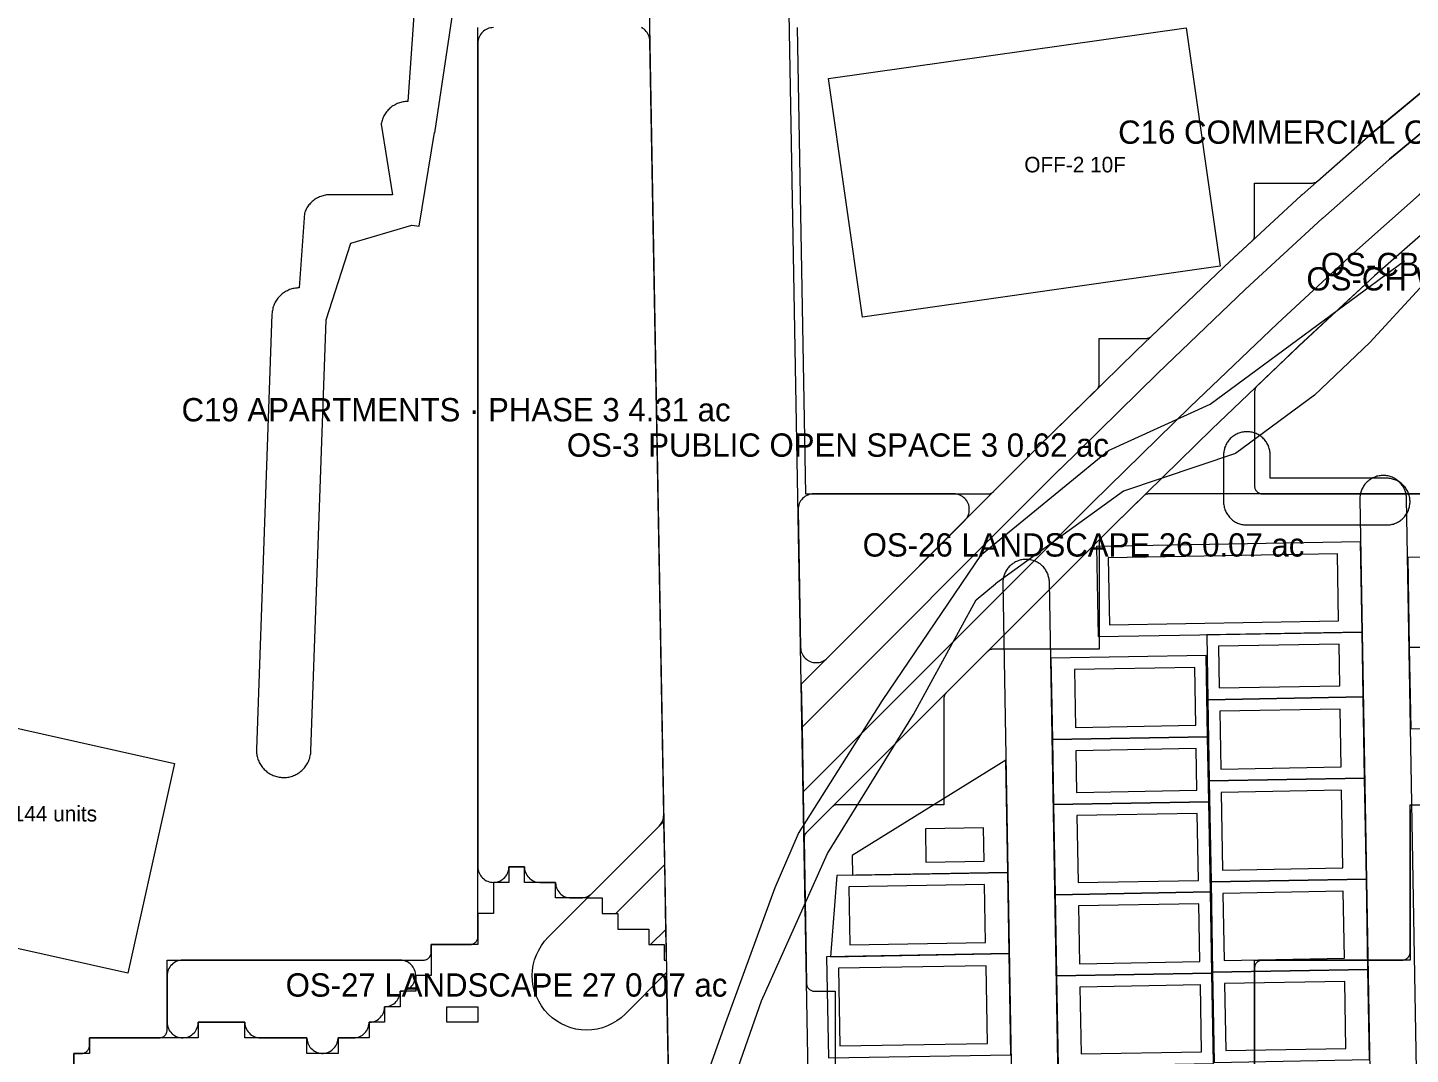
# Model space of a CAD drawing. Extents: x 32 to 940, y -21 to 684.
# Drawn here: x 202 to 380, y 277.9 to 410 of the extents above; entities that cross this region are included whole.
import ezdxf

# ---------------------------------------------------------------- set-up
doc = ezdxf.new("R2010")
doc.units = 0
for name, color, linetype, lineweight in [('BUILDING-APARTMENTS', 1, 'Continuous', 0), ('BUILDING-OFFICE', 6, 'Continuous', 0), ('GREEN-LANDSCAPE', 3, 'Continuous', 0), ('GREEN-RC', 3, 'Continuous', 0), ('PLOT', 4, 'Continuous', 0), ('ROAD-EXISTING', 2, 'Continuous', 0), ('ROAD-PRIMARY', 1, 'Continuous', 0), ('ROAD-SECONDARY', 1, 'Continuous', 0), ('ROAD-TERTIARY', 7, 'Continuous', 0), ('TEXT-PLOT', 7, 'Continuous', 0), ('TEXT-ZONE', 7, 'Continuous', 0), ('VILLA-HOUSE', 7, 'Continuous', 0), ('WATER', 5, 'Continuous', 0), ('ZONE-APARTMENTS', 1, 'Continuous', 0), ('ZONE-CLUBHOUSE', 4, 'Continuous', 0), ('ZONE-OFFICE', 6, 'Continuous', 0), ('ZONE-VILLAS', 2, 'Continuous', 0)]:
    doc.layers.add(name, color=color, linetype=linetype, lineweight=lineweight)

msp = doc.modelspace()

# ---------------------------------------------------------------- linework, layer by layer
at = {"layer": 'BUILDING-APARTMENTS'}
msp.add_lwpolyline([(214.92, 288.3), (160.88, 300.36), (166.91, 327.38), (220.95, 315.32)], close=True, dxfattribs=at)
at = {"layer": 'BUILDING-OFFICE'}
msp.add_lwpolyline([(355.55, 379.29), (309.5, 372.76), (305.14, 403.46), (351.2, 409.99)], close=True, dxfattribs=at)
at = {"layer": 'GREEN-LANDSCAPE'}
msp.add_lwpolyline([(381.92, 402.03), (374.8, 396.15), (374.62, 396), (366.12, 388.5), (366, 388.39), (356.12, 379.27), (356.04, 379.19), (344.79, 368.44), (344.72, 368.37), (332.1, 356), (332.05, 355.95), (301.63, 325.53), (301.73, 319.97), (334.88, 353.12), (334.9, 353.14), (347.52, 365.52), (347.55, 365.54), (358.8, 376.29), (358.84, 376.33), (368.71, 385.45), (368.77, 385.5), (377.27, 393), (377.34, 393.06), (384.47, 398.94)], dxfattribs=at)
for points in [[(301.88, 311.64), (301.98, 306.08), (341.92, 346.03), (354.49, 358.34), (365.67, 369.02), (375.44, 378.05), (383.79, 385.42), (390.69, 391.11), (396.02, 395.05), (398.89, 396.77), (396.53, 400.02), (393.79, 398.38), (388.22, 394.26), (381.2, 388.47), (372.76, 381.02), (362.93, 371.94), (351.71, 361.22), (339.11, 348.87)], [(301.23, 347.96), (301.55, 330.24), (301.56, 330.05), (301.59, 329.85), (301.64, 329.66), (301.71, 329.48), (301.8, 329.31), (301.9, 329.14), (302.02, 328.99), (302.15, 328.84), (302.3, 328.72), (302.45, 328.6), (302.62, 328.5), (302.8, 328.42), (302.98, 328.36), (303.17, 328.31), (303.36, 328.28), (303.56, 328.28), (303.75, 328.29), (303.95, 328.32), (304.14, 328.36), (304.32, 328.43), (304.49, 328.51), (304.66, 328.61), (304.82, 328.73), (304.96, 328.86), (322.69, 346.59), (322.82, 346.73), (322.94, 346.89), (323.04, 347.06), (323.12, 347.23), (323.19, 347.42), (323.23, 347.61), (323.26, 347.8), (323.27, 348), (323.26, 348.2), (323.23, 348.39), (323.19, 348.58), (323.12, 348.77), (323.04, 348.94), (322.94, 349.11), (322.82, 349.27), (322.69, 349.41), (322.54, 349.55), (322.38, 349.66), (322.21, 349.76), (322.04, 349.85), (321.85, 349.91), (321.66, 349.96), (321.47, 349.99), (321.27, 350), (303.23, 350), (303.03, 349.99), (302.83, 349.96), (302.64, 349.91), (302.46, 349.84), (302.28, 349.76), (302.11, 349.66), (301.95, 349.54), (301.8, 349.4), (301.67, 349.25), (301.55, 349.09), (301.45, 348.92), (301.37, 348.74), (301.31, 348.55), (301.26, 348.36), (301.24, 348.16)], [(274.1, 298), (276, 298), (276, 296), (277.76, 296), (284.05, 302.29), (283.95, 307.85)], [(282.24, 292), (284, 292), (284, 290), (284.27, 290), (284.2, 293.95)], [(220, 282), (220.01, 281.8), (220.04, 281.6), (220.09, 281.41), (220.16, 281.22), (220.24, 281.04), (220.35, 280.87), (220.47, 280.71), (220.6, 280.57), (220.75, 280.44), (220.92, 280.32), (221.09, 280.22), (221.27, 280.14), (221.46, 280.07), (221.65, 280.03), (221.85, 280.01), (222.05, 280), (222.25, 280.02), (222.45, 280.05), (222.64, 280.1), (222.82, 280.18), (223, 280.27), (223.17, 280.38), (223.32, 280.5), (223.47, 280.64), (223.6, 280.79), (223.71, 280.96), (223.8, 281.13), (223.88, 281.32), (223.94, 281.51), (223.98, 281.7), (224, 281.9), (224, 282), (224.05, 282), (229.95, 282), (230, 282), (230, 281.9), (230.02, 281.7), (230.06, 281.5), (230.12, 281.31), (230.2, 281.12), (230.3, 280.94), (230.42, 280.78), (230.55, 280.62), (230.7, 280.48), (230.86, 280.36), (231.03, 280.25), (231.21, 280.16), (231.4, 280.09), (231.6, 280.04), (231.8, 280.01), (232, 280), (237.95, 280), (238, 280), (238, 279.9), (238.02, 279.71), (238.06, 279.51), (238.12, 279.33), (238.19, 279.14), (238.28, 278.97), (238.39, 278.81), (238.52, 278.66), (238.66, 278.52), (238.81, 278.39), (238.97, 278.28), (239.14, 278.19), (239.33, 278.12), (239.51, 278.06), (239.71, 278.02), (239.9, 278), (240.1, 278), (240.29, 278.02), (240.49, 278.06), (240.67, 278.12), (240.86, 278.19), (241.03, 278.28), (241.19, 278.39), (241.34, 278.52), (241.48, 278.66), (241.61, 278.81), (241.72, 278.97), (241.81, 279.14), (241.88, 279.33), (241.94, 279.51), (241.98, 279.71), (242, 279.9), (242, 280), (242.05, 280), (244, 280), (244.2, 280.01), (244.4, 280.04), (244.6, 280.09), (244.79, 280.16), (244.97, 280.25), (245.14, 280.36), (245.3, 280.48), (245.45, 280.62), (245.58, 280.78), (245.7, 280.94), (245.8, 281.12), (245.88, 281.31), (245.94, 281.5), (245.98, 281.7), (246, 281.9), (246, 282), (246.1, 282), (246.29, 282.02), (246.49, 282.06), (246.67, 282.12), (246.86, 282.19), (247.03, 282.28), (247.19, 282.39), (247.34, 282.52), (247.48, 282.66), (247.61, 282.81), (247.72, 282.97), (247.81, 283.14), (247.88, 283.33), (247.94, 283.51), (247.98, 283.71), (248, 283.9), (248, 284), (248.1, 284), (248.29, 284.02), (248.49, 284.06), (248.67, 284.12), (248.86, 284.19), (249.03, 284.28), (249.19, 284.39), (249.34, 284.52), (249.48, 284.66), (249.61, 284.81), (249.72, 284.97), (249.81, 285.14), (249.88, 285.33), (249.94, 285.51), (249.98, 285.71), (250, 285.9), (250, 286), (250.1, 286), (250.3, 286.02), (250.49, 286.06), (250.68, 286.12), (250.87, 286.2), (251.04, 286.29), (251.21, 286.4), (251.36, 286.53), (251.5, 286.68), (251.62, 286.83), (251.73, 287), (251.82, 287.18), (251.9, 287.36), (251.95, 287.55), (251.98, 287.75), (252, 287.95), (251.99, 288.15), (251.97, 288.35), (251.93, 288.54), (251.86, 288.73), (251.78, 288.91), (251.68, 289.08), (251.56, 289.25), (251.43, 289.4), (251.29, 289.53), (251.13, 289.65), (250.96, 289.76), (250.78, 289.84), (250.59, 289.91), (250.4, 289.96), (250.2, 289.99), (250, 290), (222, 290), (221.8, 289.99), (221.61, 289.96), (221.42, 289.91), (221.23, 289.85), (221.06, 289.76), (220.89, 289.66), (220.73, 289.55), (220.59, 289.41), (220.45, 289.27), (220.34, 289.11), (220.24, 288.94), (220.15, 288.77), (220.09, 288.58), (220.04, 288.39), (220.01, 288.2), (220, 288)]]:
    msp.add_lwpolyline(points, close=True, dxfattribs=at)
at = {"layer": 'GREEN-RC'}
msp.add_lwpolyline([(262, 410), (261.8, 409.99), (261.61, 409.96), (261.42, 409.91), (261.23, 409.85), (261.06, 409.76), (260.89, 409.66), (260.73, 409.55), (260.59, 409.41), (260.45, 409.27), (260.34, 409.11), (260.24, 408.94), (260.15, 408.77), (260.09, 408.58), (260.04, 408.39), (260.01, 408.2), (260, 408), (260, 302), (260.01, 301.8), (260.04, 301.6), (260.09, 301.41), (260.16, 301.22), (260.24, 301.04), (260.35, 300.87), (260.47, 300.71), (260.6, 300.57), (260.75, 300.44), (260.92, 300.32), (261.09, 300.22), (261.27, 300.14), (261.46, 300.07), (261.65, 300.03), (261.85, 300.01), (262.05, 300), (262.25, 300.02), (262.45, 300.05), (262.64, 300.1), (262.82, 300.18), (263, 300.27), (263.17, 300.38), (263.32, 300.5), (263.47, 300.64), (263.6, 300.79), (263.71, 300.96), (263.8, 301.13), (263.88, 301.32), (263.94, 301.51), (263.98, 301.7), (264, 301.9), (264, 302), (264.05, 302), (265.95, 302), (266, 302), (266, 301.9), (266.02, 301.7), (266.06, 301.5), (266.12, 301.31), (266.2, 301.12), (266.3, 300.94), (266.42, 300.78), (266.55, 300.62), (266.7, 300.48), (266.86, 300.36), (267.03, 300.25), (267.21, 300.16), (267.4, 300.09), (267.6, 300.04), (267.8, 300.01), (268, 300), (269.95, 300), (270, 300), (270, 299.9), (270.02, 299.7), (270.06, 299.5), (270.12, 299.31), (270.2, 299.12), (270.3, 298.94), (270.42, 298.78), (270.55, 298.62), (270.7, 298.48), (270.86, 298.36), (271.03, 298.25), (271.21, 298.16), (271.4, 298.09), (271.6, 298.04), (271.8, 298.01), (272, 298), (273.27, 298), (273.47, 298.01), (273.66, 298.04), (273.85, 298.09), (274.04, 298.15), (274.21, 298.24), (274.38, 298.34), (274.54, 298.45), (274.69, 298.59), (283.35, 307.25), (283.48, 307.39), (283.6, 307.56), (283.7, 307.73), (283.79, 307.91), (283.85, 308.1), (283.9, 308.3), (283.92, 308.49), (283.93, 308.7), (282.15, 408.27), (282.13, 408.46), (282.1, 408.65), (282.05, 408.84), (281.98, 409.02), (281.9, 409.2), (281.79, 409.36), (281.68, 409.52), (281.54, 409.66), (281.4, 409.79), (281.24, 409.9), (281.07, 410)], dxfattribs=at)
at = {"layer": 'PLOT'}
for points in [[(373.83, 332.22), (373.63, 343.83), (339.63, 343.24), (339.84, 331.63)], [(379.7, 341.83), (379.91, 330.22), (399.9, 330.57), (399.7, 342.18)], [(373.98, 323.86), (373.83, 332.22), (353.83, 331.87), (353.98, 323.51)], [(379.91, 330.22), (380.09, 319.77), (400.09, 320.12), (399.9, 330.57)], [(333.77, 328.85), (333.96, 318.4), (353.95, 318.74), (353.77, 329.19)], [(374.16, 313.41), (373.98, 323.86), (353.98, 323.51), (354.16, 313.06)], [(333.96, 318.4), (334.1, 310.04), (354.1, 310.38), (353.95, 318.74)], [(328.21, 301.29), (327.96, 315.75), (308.17, 303.47), (308.22, 300.94)], [(374.39, 300.41), (374.16, 313.41), (354.16, 313.06), (354.39, 300.06)], [(334.1, 310.04), (334.3, 298.42), (354.3, 298.77), (354.1, 310.38)], [(328.4, 290.84), (328.21, 301.29), (306.22, 300.9), (305.4, 290.44)], [(374.59, 288.8), (374.39, 300.41), (354.39, 300.06), (354.59, 288.45)], [(334.3, 298.42), (334.49, 287.97), (354.48, 288.32), (354.3, 298.77)], [(328.62, 277.83), (328.4, 290.84), (304.9, 290.43), (305.13, 277.42)], [(374.79, 277.19), (374.59, 288.8), (354.59, 288.45), (354.79, 276.84)], [(334.49, 287.97), (334.69, 276.36), (354.69, 276.71), (354.48, 288.32)]]:
    msp.add_lwpolyline(points, close=True, dxfattribs=at)
at = {"layer": 'ROAD-EXISTING'}
for points in [[(354.29, 361.56), (379.29, 379.97)], [(381.31, 376.51), (374.81, 369.49)], [(374.81, 369.49), (367.72, 362.71)], [(341.19, 355.6), (354.29, 361.56)], [(367.72, 362.71), (357.53, 355.19)], [(324.83, 342.2), (341.19, 355.6)], [(357.53, 355.19), (343.12, 350.36)], [(343.12, 350.36), (326.62, 338.41)], [(312.08, 323.4), (324.83, 342.2)], [(324.15, 336.35), (326.62, 338.41)], [(316.07, 321.59), (324.15, 336.35)], [(301.29, 306.28), (312.08, 323.4)], [(305.02, 303.71), (316.07, 321.59)], [(298.27, 299.33), (301.29, 306.28)], [(296.52, 284.74), (305.02, 303.71)], [(291.91, 281.95), (298.27, 299.33)], [(291.75, 271.14), (296.52, 284.74)], [(287.94, 270.79), (291.91, 281.95)]]:
    msp.add_lwpolyline(points, dxfattribs=at)
at = {"layer": 'ROAD-PRIMARY'}
for points in [[(278.6, 605.84), (286.6, 159.84)], [(304.6, 160.16), (296.6, 606.16)]]:
    msp.add_lwpolyline(points, dxfattribs=at)
at = {"layer": 'ROAD-SECONDARY'}
msp.add_lwpolyline([(253.54, 437.52), (251, 400.5), (250.84, 400.5), (250.69, 400.49), (250.53, 400.47), (250.37, 400.44), (250.22, 400.41), (250.07, 400.37), (249.92, 400.33), (249.77, 400.28), (249.62, 400.22), (249.48, 400.15), (249.34, 400.08), (249.2, 400), (249.07, 399.92), (248.94, 399.83), (248.81, 399.73), (248.69, 399.63), (248.58, 399.52), (248.47, 399.41), (248.36, 399.3), (248.26, 399.18), (248.16, 399.05), (248.07, 398.92), (247.99, 398.79), (247.91, 398.65), (247.84, 398.51), (247.78, 398.37), (247.72, 398.22), (247.67, 398.07), (247.62, 397.92), (247.59, 397.77), (247.55, 397.61), (247.55, 397.57), (249, 388.5), (241, 388.5), (240.84, 388.5), (240.69, 388.49), (240.53, 388.47), (240.37, 388.44), (240.22, 388.41), (240.07, 388.37), (239.92, 388.33), (239.77, 388.28), (239.62, 388.22), (239.48, 388.15), (239.34, 388.08), (239.2, 388), (239.07, 387.92), (238.94, 387.83), (238.81, 387.73), (238.69, 387.63), (238.58, 387.52), (238.47, 387.41), (238.36, 387.3), (238.26, 387.18), (238.16, 387.05), (238.07, 386.92), (237.99, 386.79), (237.91, 386.65), (237.84, 386.51), (237.78, 386.37), (237.72, 386.22), (237.68, 386.11), (237, 376.5), (236.84, 376.5), (236.69, 376.49), (236.53, 376.47), (236.37, 376.44), (236.22, 376.41), (236.07, 376.37), (235.92, 376.33), (235.77, 376.28), (235.62, 376.22), (235.48, 376.15), (235.34, 376.08), (235.2, 376), (235.07, 375.92), (234.94, 375.83), (234.81, 375.73), (234.69, 375.63), (234.58, 375.52), (234.47, 375.41), (234.36, 375.3), (234.26, 375.18), (234.16, 375.05), (234.07, 374.92), (233.99, 374.79), (233.91, 374.65), (233.84, 374.51), (233.78, 374.37), (233.72, 374.22), (233.67, 374.07), (233.62, 373.92), (233.59, 373.77), (233.55, 373.61), (233.53, 373.46), (233.51, 373.3), (233.5, 373.14), (233.5, 373.12), (231.5, 317.12), (231.5, 316.97), (231.5, 316.81), (231.52, 316.65), (231.54, 316.5), (231.56, 316.34), (231.6, 316.19), (231.64, 316.04), (231.68, 315.88), (231.74, 315.74), (231.8, 315.59), (231.86, 315.45), (231.94, 315.31), (232.01, 315.17), (232.1, 315.04), (232.19, 314.91), (232.29, 314.79), (232.39, 314.67), (232.5, 314.55), (232.61, 314.44), (232.73, 314.34), (232.85, 314.24), (232.98, 314.14), (233.11, 314.06), (233.24, 313.97), (233.38, 313.9), (233.52, 313.83), (233.66, 313.76), (233.81, 313.71), (233.96, 313.66), (234.11, 313.61), (234.27, 313.58), (234.42, 313.55), (234.58, 313.53), (234.73, 313.51), (234.89, 313.5), (235.05, 313.5), (235.21, 313.51), (235.36, 313.52), (235.52, 313.54), (235.67, 313.56), (235.83, 313.6), (235.98, 313.64), (236.13, 313.69), (236.28, 313.74), (236.42, 313.8), (236.56, 313.87), (236.71, 313.94), (236.84, 314.02), (236.97, 314.11), (237.1, 314.2), (237.22, 314.3), (237.34, 314.4), (237.46, 314.51), (237.57, 314.62), (237.67, 314.74), (237.77, 314.86), (237.87, 314.99), (237.95, 315.12), (238.03, 315.25), (238.11, 315.39), (238.18, 315.54), (238.24, 315.68), (238.3, 315.83), (238.35, 315.98), (238.39, 316.13), (238.43, 316.28), (238.45, 316.44), (238.48, 316.59), (238.49, 316.75), (238.5, 316.88), (240.48, 372.39), (243.66, 382.28), (251.5, 384.58), (252.45, 384.43), (254.43, 396.49), (254.46, 396.48), (259.99, 433.5)], dxfattribs=at)
at = {"layer": 'ROAD-TERTIARY'}
msp.add_lwpolyline([(377.14, 346), (377.29, 346.01), (377.43, 346.03), (377.57, 346.06), (377.71, 346.09), (377.86, 346.12), (377.99, 346.17), (378.13, 346.22), (378.26, 346.28), (378.39, 346.34), (378.52, 346.41), (378.64, 346.49), (378.76, 346.57), (378.87, 346.66), (378.98, 346.75), (379.09, 346.85), (379.19, 346.95), (379.29, 347.06), (379.38, 347.17), (379.46, 347.29), (379.54, 347.41), (379.62, 347.53), (379.68, 347.66), (379.75, 347.79), (379.8, 347.92), (379.85, 348.06), (379.89, 348.2), (379.93, 348.34), (379.95, 348.48), (379.98, 348.62), (379.99, 348.77), (380, 348.91), (380, 349.05), (379.99, 349.2), (379.98, 349.34), (379.96, 349.49), (379.93, 349.63), (379.9, 349.77), (379.86, 349.91), (379.81, 350.04), (379.76, 350.18), (379.7, 350.31), (379.63, 350.44), (379.56, 350.56), (379.48, 350.68), (379.4, 350.8), (379.31, 350.92), (379.21, 351.02), (379.12, 351.13), (379.01, 351.23), (378.9, 351.32), (378.79, 351.41), (378.67, 351.49), (378.55, 351.57), (378.42, 351.64), (378.29, 351.71), (378.16, 351.77), (378.03, 351.82), (377.89, 351.87), (377.75, 351.9), (377.61, 351.94), (377.47, 351.96), (377.32, 351.98), (377.18, 352), (377.04, 352), (362, 352), (362, 355), (362, 355.14), (361.99, 355.29), (361.97, 355.43), (361.94, 355.57), (361.91, 355.71), (361.88, 355.86), (361.83, 355.99), (361.78, 356.13), (361.72, 356.26), (361.66, 356.39), (361.59, 356.52), (361.51, 356.64), (361.43, 356.76), (361.34, 356.87), (361.25, 356.98), (361.15, 357.09), (361.05, 357.19), (360.94, 357.29), (360.83, 357.38), (360.71, 357.46), (360.59, 357.54), (360.47, 357.62), (360.34, 357.68), (360.21, 357.75), (360.08, 357.8), (359.94, 357.85), (359.8, 357.89), (359.66, 357.93), (359.52, 357.95), (359.38, 357.98), (359.23, 357.99), (359.09, 358), (358.95, 358), (358.8, 357.99), (358.66, 357.98), (358.51, 357.96), (358.37, 357.93), (358.23, 357.9), (358.09, 357.86), (357.96, 357.81), (357.82, 357.76), (357.69, 357.7), (357.56, 357.63), (357.44, 357.56), (357.32, 357.48), (357.2, 357.4), (357.08, 357.31), (356.98, 357.21), (356.87, 357.12), (356.77, 357.01), (356.68, 356.9), (356.59, 356.79), (356.51, 356.67), (356.43, 356.55), (356.36, 356.42), (356.29, 356.29), (356.23, 356.16), (356.18, 356.03), (356.13, 355.89), (356.1, 355.75), (356.06, 355.61), (356.04, 355.47), (356.02, 355.32), (356, 355.18), (356, 355.04), (356, 349), (356, 348.86), (356.01, 348.71), (356.03, 348.57), (356.06, 348.43), (356.09, 348.29), (356.12, 348.14), (356.17, 348.01), (356.22, 347.87), (356.28, 347.74), (356.34, 347.61), (356.41, 347.48), (356.49, 347.36), (356.57, 347.24), (356.66, 347.13), (356.75, 347.02), (356.85, 346.91), (356.95, 346.81), (357.06, 346.71), (357.17, 346.62), (357.29, 346.54), (357.41, 346.46), (357.53, 346.38), (357.66, 346.32), (357.79, 346.25), (357.92, 346.2), (358.06, 346.15), (358.2, 346.11), (358.34, 346.07), (358.48, 346.05), (358.62, 346.02), (358.77, 346.01), (358.91, 346), (359, 346), (377, 346)], close=True, dxfattribs=at)
for points in [[(382.68, 170.45), (379.55, 349.42), (379.55, 349.57), (379.53, 349.71), (379.51, 349.85), (379.49, 350), (379.45, 350.14), (379.41, 350.27), (379.36, 350.41), (379.31, 350.55), (379.25, 350.68), (379.19, 350.81), (379.11, 350.93), (379.04, 351.05), (378.95, 351.17), (378.86, 351.28), (378.77, 351.39), (378.67, 351.5), (378.56, 351.6), (378.45, 351.69), (378.34, 351.78), (378.22, 351.86), (378.1, 351.94), (377.97, 352.01), (377.85, 352.08), (377.71, 352.14), (377.58, 352.19), (377.44, 352.24), (377.3, 352.27), (377.16, 352.31), (377.02, 352.33), (376.88, 352.35), (376.73, 352.36), (376.59, 352.37), (376.44, 352.37), (376.3, 352.36), (376.16, 352.34), (376.01, 352.32), (375.87, 352.29), (375.73, 352.26), (375.6, 352.21), (375.46, 352.16), (375.33, 352.11), (375.19, 352.05), (375.07, 351.98), (374.94, 351.9), (374.82, 351.82), (374.71, 351.74), (374.6, 351.65), (374.49, 351.55), (374.39, 351.45), (374.29, 351.34), (374.2, 351.23), (374.11, 351.11), (374.03, 350.99), (373.95, 350.87), (373.88, 350.74), (373.82, 350.62), (373.76, 350.48), (373.71, 350.35), (373.67, 350.21), (373.63, 350.07), (373.6, 349.93), (373.58, 349.79), (373.56, 349.64), (373.55, 349.5), (373.55, 349.35), (373.55, 349.32), (376.68, 170.34)], [(336.69, 160.65), (333.58, 338.62), (333.58, 338.76), (333.56, 338.91), (333.54, 339.05), (333.52, 339.19), (333.48, 339.33), (333.44, 339.47), (333.4, 339.61), (333.34, 339.74), (333.28, 339.87), (333.22, 340), (333.14, 340.13), (333.07, 340.25), (332.98, 340.37), (332.89, 340.48), (332.8, 340.59), (332.7, 340.69), (332.59, 340.79), (332.49, 340.89), (332.37, 340.98), (332.25, 341.06), (332.13, 341.14), (332.01, 341.21), (331.88, 341.27), (331.75, 341.33), (331.61, 341.38), (331.47, 341.43), (331.33, 341.47), (331.19, 341.5), (331.05, 341.53), (330.91, 341.55), (330.76, 341.56), (330.62, 341.57), (330.48, 341.56), (330.33, 341.56), (330.19, 341.54), (330.05, 341.52), (329.9, 341.49), (329.76, 341.45), (329.63, 341.41), (329.49, 341.36), (329.36, 341.3), (329.23, 341.24), (329.1, 341.17), (328.98, 341.1), (328.86, 341.02), (328.74, 340.93), (328.63, 340.84), (328.52, 340.75), (328.42, 340.64), (328.32, 340.54), (328.23, 340.43), (328.14, 340.31), (328.06, 340.19), (327.99, 340.07), (327.92, 339.94), (327.85, 339.81), (327.8, 339.68), (327.75, 339.54), (327.7, 339.4), (327.67, 339.26), (327.63, 339.12), (327.61, 338.98), (327.6, 338.84), (327.59, 338.69), (327.58, 338.55), (327.58, 338.51), (330.69, 160.54)]]:
    msp.add_lwpolyline(points, dxfattribs=at)
at = {"layer": 'VILLA-HOUSE'}
for points in [[(370.8, 333.67), (370.65, 342.28), (341.16, 341.77), (341.31, 333.16)], [(370.95, 325.31), (370.86, 330.67), (355.36, 330.4), (355.45, 325.04)], [(336.8, 327.4), (336.93, 319.95), (352.43, 320.22), (352.3, 327.67)], [(371.13, 314.86), (371, 322.31), (355.5, 322.04), (355.63, 314.59)], [(336.98, 316.95), (337.07, 311.59), (352.57, 311.86), (352.48, 317.22)], [(371.36, 301.86), (371.18, 311.86), (355.69, 311.59), (355.86, 301.59)], [(337.13, 308.59), (337.28, 299.98), (352.77, 300.25), (352.62, 308.86)], [(325.19, 302.73), (325.11, 307.04), (317.61, 306.91), (317.69, 302.6)], [(325.37, 292.28), (325.24, 299.73), (307.74, 299.43), (307.87, 291.98)], [(371.56, 290.24), (371.41, 298.86), (355.91, 298.59), (356.06, 289.97)], [(337.33, 296.98), (337.46, 289.53), (352.96, 289.8), (352.83, 297.25)], [(325.6, 279.28), (325.42, 289.28), (306.42, 288.95), (306.6, 278.95)], [(337.51, 286.53), (337.66, 277.92), (353.16, 278.19), (353.01, 286.8)], [(371.76, 278.63), (371.61, 287.25), (356.12, 286.97), (356.27, 278.36)]]:
    msp.add_lwpolyline(points, close=True, dxfattribs=at)
at = {"layer": 'WATER'}
for points in [[(384.47, 398.94), (377.34, 393.06), (377.27, 393), (368.77, 385.5), (368.71, 385.45), (358.84, 376.33), (358.8, 376.29), (347.55, 365.54), (347.52, 365.52), (334.9, 353.14), (334.88, 353.12), (301.73, 319.97), (301.88, 311.64), (339.11, 348.87), (351.71, 361.22), (362.93, 371.94), (372.76, 381.02), (381.2, 388.47)], [(284.7, 266), (284.3, 288.4), (278.95, 283.05), (278.44, 282.59), (277.89, 282.18), (277.3, 281.83), (276.68, 281.53), (276.03, 281.3), (275.37, 281.13), (274.69, 281.03), (274, 281), (273.31, 281.03), (272.63, 281.13), (271.97, 281.3), (271.32, 281.53), (270.7, 281.83), (270.11, 282.18), (269.56, 282.59), (269.05, 283.05), (268.59, 283.56), (268.18, 284.11), (267.83, 284.7), (267.53, 285.32), (267.3, 285.97), (267.13, 286.63), (267.03, 287.31), (267, 288), (267.03, 288.69), (267.13, 289.37), (267.3, 290.03), (267.53, 290.68), (267.83, 291.3), (268.18, 291.89), (268.59, 292.44), (269.05, 292.95), (274.1, 298), (270, 298), (270, 300), (266, 300), (266, 302), (264, 302), (264, 300), (262, 300), (262, 296), (260, 296), (260, 292), (254.02, 292), (254, 292), (254, 291.98), (254, 288), (252, 288), (252, 286), (250, 286), (250, 284), (248, 284), (248, 282), (246, 282), (246, 280), (242, 280), (242, 278), (238, 278), (238, 280), (230, 280), (230, 282), (224, 282), (224, 280), (210.02, 280), (210, 280), (210, 279.98), (210, 278), (208.02, 278), (208, 278), (208, 277.98), (208, 276.02)]]:
    msp.add_lwpolyline(points, dxfattribs=at)
for points in [[(277.76, 296), (278, 296), (278, 294), (282, 294), (282, 292), (282.24, 292), (284.2, 293.95), (284.05, 302.29)], [(256, 282), (256, 284), (260, 284), (260, 282)]]:
    msp.add_lwpolyline(points, close=True, dxfattribs=at)
at = {"layer": 'ZONE-APARTMENTS'}
msp.add_lwpolyline([(208, 276.02), (208, 277.98), (208, 278), (208.02, 278), (209, 278), (209.1, 278), (209.2, 278.02), (209.29, 278.04), (209.38, 278.08), (209.47, 278.12), (209.56, 278.17), (209.63, 278.23), (209.71, 278.29), (209.77, 278.37), (209.83, 278.44), (209.88, 278.53), (209.92, 278.62), (209.96, 278.71), (209.98, 278.8), (210, 278.9), (210, 279), (210, 279.98), (210, 280), (210.02, 280), (219, 280), (219.1, 280), (219.2, 280.02), (219.29, 280.04), (219.38, 280.08), (219.47, 280.12), (219.56, 280.17), (219.63, 280.23), (219.71, 280.29), (219.77, 280.37), (219.83, 280.44), (219.88, 280.53), (219.92, 280.62), (219.96, 280.71), (219.98, 280.8), (220, 280.9), (220, 281), (220, 289.98), (220, 290), (220.02, 290), (253, 290), (253.1, 290), (253.2, 290.02), (253.29, 290.04), (253.38, 290.08), (253.47, 290.12), (253.56, 290.17), (253.63, 290.23), (253.71, 290.29), (253.77, 290.37), (253.83, 290.44), (253.88, 290.53), (253.92, 290.62), (253.96, 290.71), (253.98, 290.8), (254, 290.9), (254, 291), (254, 291.98), (254, 292), (254.02, 292), (259, 292), (259.1, 292), (259.2, 292.02), (259.29, 292.04), (259.38, 292.08), (259.47, 292.12), (259.56, 292.17), (259.63, 292.23), (259.71, 292.29), (259.77, 292.37), (259.83, 292.44), (259.88, 292.53), (259.92, 292.62), (259.96, 292.71), (259.98, 292.8), (260, 292.9), (260, 293), (260, 409.98), (260, 410)], dxfattribs=at)
at = {"layer": 'ZONE-CLUBHOUSE'}
msp.add_lwpolyline([(382.75, 384.5), (375.45, 378.06), (375.43, 378.05), (365.67, 369.03), (365.66, 369.02), (364.1, 367.52), (360.31, 363.9), (360.24, 363.83), (360.18, 363.75), (360.12, 363.66), (360.08, 363.57), (360.05, 363.48), (360.02, 363.38), (360.01, 363.28), (360, 363.18), (360, 351), (360, 350.9), (360.02, 350.8), (360.04, 350.71), (360.08, 350.62), (360.12, 350.53), (360.17, 350.44), (360.23, 350.37), (360.29, 350.29), (360.37, 350.23), (360.44, 350.17), (360.53, 350.12), (360.62, 350.08), (360.71, 350.04), (360.8, 350.02), (360.9, 350), (361, 350), (419, 350)], dxfattribs=at)
at = {"layer": 'ZONE-OFFICE'}
msp.add_lwpolyline([(301.12, 410), (302.19, 350), (325.69, 350), (325.78, 350), (325.88, 350.02), (325.98, 350.04), (326.07, 350.08), (326.16, 350.12), (326.24, 350.17), (326.32, 350.23), (326.39, 350.29), (326.39, 350.29), (332.05, 355.95), (332.1, 356), (339.7, 363.45), (339.77, 363.52), (339.83, 363.6), (339.88, 363.69), (339.92, 363.78), (339.96, 363.87), (339.98, 363.97), (340, 364.06), (340, 364.16), (340, 369.98), (340, 370), (340.02, 370), (346.02, 370), (346.12, 370), (346.21, 370.02), (346.31, 370.04), (346.4, 370.07), (346.48, 370.11), (346.57, 370.16), (346.64, 370.21), (346.72, 370.28), (346.72, 370.28), (356.04, 379.19), (356.12, 379.27), (359.68, 382.55), (359.75, 382.62), (359.81, 382.71), (359.87, 382.79), (359.92, 382.88), (359.95, 382.98), (359.98, 383.08), (359.99, 383.18), (360, 383.28), (360, 389.98), (360, 390), (360.02, 390), (367.44, 390), (367.54, 390.01), (367.65, 390.02), (367.75, 390.05), (367.84, 390.08), (367.94, 390.13), (368.02, 390.19), (368.1, 390.25), (374.62, 396), (374.62, 396), (374.62, 396), (374.62, 396), (374.63, 396.01), (374.8, 396.15), (375.64, 396.84), (381.92, 402.02)], dxfattribs=at)
at = {"layer": 'ZONE-VILLAS'}
for points in [[(399, 350), (346.39, 350), (346.29, 350), (346.2, 349.98), (346.1, 349.96), (346.01, 349.93), (345.92, 349.88), (345.84, 349.84), (345.76, 349.78), (345.69, 349.71), (341.93, 346.03), (341.92, 346.02), (340.29, 344.39), (340.23, 344.32), (340.17, 344.24), (340.12, 344.16), (340.08, 344.07), (340.04, 343.98), (340.02, 343.88), (340, 343.78), (340, 343.69), (340, 330.02), (340, 330), (339.98, 330), (326.31, 330), (326.22, 330), (326.12, 329.98), (326.02, 329.96), (325.93, 329.92), (325.84, 329.88), (325.76, 329.83), (325.68, 329.77), (325.61, 329.71), (320.29, 324.39), (320.23, 324.32), (320.17, 324.24), (320.12, 324.16), (320.08, 324.07), (320.04, 323.98), (320.02, 323.88), (320, 323.78), (320, 323.69), (320, 310.02), (320, 310), (319.98, 310), (306.31, 310), (306.22, 310), (306.12, 309.98), (306.02, 309.96), (305.93, 309.92), (305.84, 309.88), (305.76, 309.83), (305.68, 309.77), (305.61, 309.71), (302.28, 306.38), (302.21, 306.31), (302.15, 306.23), (302.1, 306.14), (302.06, 306.05), (302.03, 305.95), (302.01, 305.86), (301.99, 305.76), (301.99, 305.66), (302.32, 286.98), (302.33, 286.89), (302.35, 286.79), (302.37, 286.7), (302.4, 286.6), (302.45, 286.52), (302.5, 286.44), (302.56, 286.36), (302.62, 286.29), (302.7, 286.22), (302.77, 286.16), (302.86, 286.12), (302.95, 286.07), (303.04, 286.04), (303.13, 286.02), (303.23, 286), (303.32, 286), (305.98, 286), (306, 286), (306, 285.98), (306, 274.02)], [(360, 256.38), (360, 289.98), (360, 290), (360.02, 290), (379, 290), (379.1, 290), (379.2, 290.02), (379.29, 290.04), (379.38, 290.08), (379.47, 290.12), (379.56, 290.17), (379.63, 290.23), (379.71, 290.29), (379.77, 290.37), (379.83, 290.44), (379.88, 290.53), (379.92, 290.62), (379.96, 290.71), (379.98, 290.8), (380, 290.9), (380, 291), (380, 309.98), (380, 310), (380.02, 310), (399, 310)], [(380.08, 309.38), (380.04, 309.29), (380.02, 309.2), (380, 309.1), (380, 309), (380, 290.02), (380, 290), (379.98, 290), (361, 290), (360.9, 290), (360.8, 289.98), (360.71, 289.96), (360.62, 289.92), (360.53, 289.88), (360.44, 289.83), (360.37, 289.77), (360.29, 289.71), (360.23, 289.63), (360.17, 289.56), (360.12, 289.47), (360.08, 289.38), (360.04, 289.29), (360.02, 289.2), (360, 289.1), (360, 289), (360, 256.38)]]:
    msp.add_lwpolyline(points, dxfattribs=at)

# ---------------------------------------------------------------- texts
at = {"layer": 'TEXT-PLOT'}
for s, p in [('OFF-2 10F', (330.35, 391.37)), ('T5 18F 144 units', (190.91, 307.84))]:
    msp.add_text(s, height=2, dxfattribs=at).set_placement(p)
at = {"layer": 'TEXT-ZONE'}
for s, p in [('C16 COMMERCIAL OFFICE · PHASE 3 1.11 ac', (342.43, 395.05)), ('OS-CB CHANNEL BANKS 0.37 ac', (368.53, 378.02)), ('OS-CH WATER CHANNEL 0.27 ac', (366.67, 376.17)), ('C19 APARTMENTS · PHASE 3 4.31 ac', (221.86, 359.33)), ('OS-3 PUBLIC OPEN SPACE 3 0.62 ac', (271.46, 354.78)), ('OS-26 LANDSCAPE 26 0.07 ac', (309.54, 341.93)), ('OS-27 LANDSCAPE 27 0.07 ac', (235.26, 285.3))]:
    msp.add_text(s, height=3, dxfattribs=at).set_placement(p)

doc.saveas('drawing.dxf')
